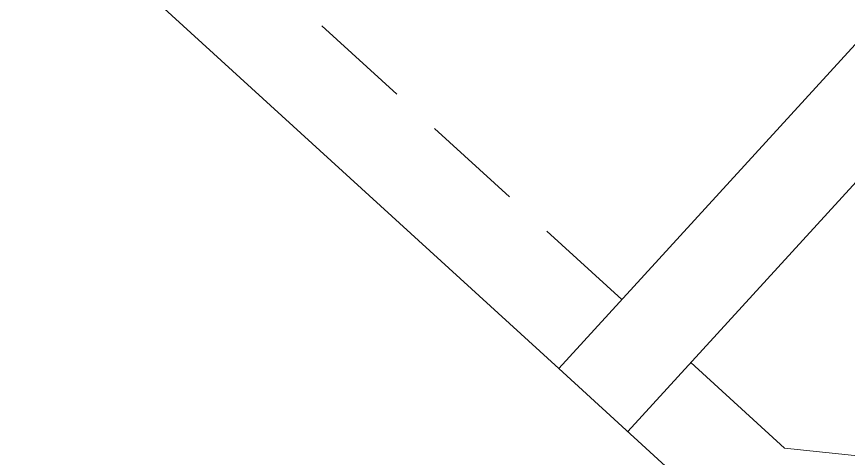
# Model space of a CAD drawing. Header units: metres. Extents: x 750 to 3116, y -341 to 1465.
# Drawn here: x 1588.111 to 1590.158, y 27.43 to 28.518 of the extents above; entities that cross this region are included whole.
import ezdxf

# ---------------------------------------------------------------- set-up
doc = ezdxf.new("R2010")
doc.units = ezdxf.units.M
doc.linetypes.add('DASHED2', pattern=[0.375, 0.25, -0.125])
doc.layers.add('Hidden line', color=251, linetype='Continuous', lineweight=5)
doc.layers.add('Wall ext', color=20, linetype='Continuous', lineweight=18)

msp = doc.modelspace()

# ---------------------------------------------------------------- linework, layer by layer
at = {"layer": 'Hidden line', "color": 252, "linetype": 'DASHED2', "true_color": 0x939598}
msp.add_line((1589.6002, 27.8208), (1586.0787, 31.0383), dxfattribs=at)
at = {"layer": 'Hidden line', "color": 252, "true_color": 0x939598}
msp.add_line((1589.445, 27.651), (1585.9236, 30.8685), dxfattribs=at)
at = {"layer": 'Wall ext', "color": 252, "true_color": 0x939598}
for p, q in [((1589.6148, 27.4959), (1593.9376, 32.227)), ((1590.0006, 27.4549), (1589.77, 27.6656)), ((1589.9012, 27.2342), (1589.445, 27.651)), ((1590.0006, 27.4549), (1591.4922, 27.2966))]:
    msp.add_line(p, q, dxfattribs=at)
msp.add_lwpolyline([(1589.445, 27.651), (1593.7678, 32.3821)], dxfattribs=at)

doc.saveas('drawing.dxf')
